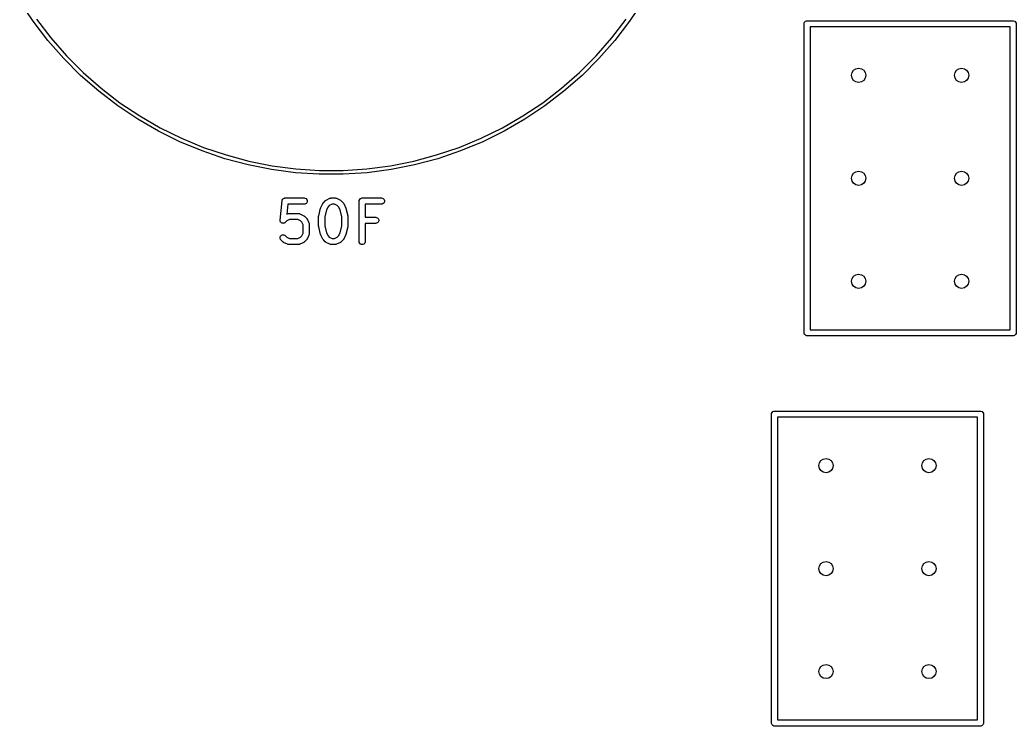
# Model space of a CAD drawing. Header units: inches. Extents: x -2.17 to 1.75, y 0.02 to 2.82.
# Drawn here: x 0.785 to 1.753, y 1.513 to 2.199 of the extents above; entities that cross this region are included whole.
import ezdxf

# ---------------------------------------------------------------- set-up
doc = ezdxf.new("R2010")
doc.units = ezdxf.units.IN
doc.header["$MEASUREMENT"] = 0
doc.layers.add('BLACK', color=250, linetype='CONTINUOUS')

msp = doc.modelspace()

# ---------------------------------------------------------------- linework, layer by layer
at = {"layer": 'BLACK', "linetype": 'CONTINUOUS'}
for p, q in [((0.79802, 2.19746), (0.78507, 2.21685)), ((1.39021, 2.21685), (1.37725, 2.19746)), ((0.81221, 2.17897), (0.79802, 2.19746)), ((0.80107, 2.19965), (0.81511, 2.18134)), ((1.36016, 2.18134), (1.37421, 2.19965)), ((1.37725, 2.19746), (1.36306, 2.17897)), ((1.54754, 2.19664), (1.54836, 2.19746)), ((1.54836, 2.19746), (1.54942, 2.1979)), ((1.54942, 2.1979), (1.55, 2.19795)), ((1.55, 2.19795), (1.75, 2.19795)), ((1.75, 2.19795), (1.75058, 2.1979)), ((1.75058, 2.1979), (1.75164, 2.19746)), ((1.75164, 2.19746), (1.75246, 2.19664)), ((1.54705, 2.195), (1.5471, 2.19558)), ((1.54705, 1.895), (1.54705, 2.195)), ((1.5471, 2.19558), (1.54754, 2.19664)), ((1.55295, 2.19205), (1.55295, 1.89795)), ((1.74705, 2.19205), (1.55295, 2.19205)), ((1.74705, 1.89795), (1.74705, 2.19205)), ((1.75246, 2.19664), (1.7529, 2.19558)), ((1.7529, 2.19558), (1.75295, 2.195)), ((1.75295, 2.195), (1.75295, 1.895)), ((0.82759, 2.16144), (0.81221, 2.17897)), ((0.81511, 2.18134), (0.83032, 2.164)), ((1.34495, 2.164), (1.36016, 2.18134)), ((1.36306, 2.17897), (1.34769, 2.16144)), ((0.84407, 2.14495), (0.82759, 2.16144)), ((0.83032, 2.164), (0.84664, 2.14769)), ((1.32864, 2.14769), (1.34495, 2.164)), ((1.34769, 2.16144), (1.3312, 2.14495)), ((0.8616, 2.12958), (0.84407, 2.14495)), ((0.84664, 2.14769), (0.86398, 2.13247)), ((1.31129, 2.13247), (1.32864, 2.14769)), ((1.3312, 2.14495), (1.31367, 2.12958)), ((0.8801, 2.11538), (0.8616, 2.12958)), ((0.86398, 2.13247), (0.88228, 2.11843)), ((1.29299, 2.11843), (1.31129, 2.13247)), ((1.31367, 2.12958), (1.29517, 2.11538)), ((0.89949, 2.10243), (0.8801, 2.11538)), ((0.88228, 2.11843), (0.90147, 2.10561)), ((1.27381, 2.10561), (1.29299, 2.11843)), ((1.29517, 2.11538), (1.27579, 2.10243)), ((0.91968, 2.09077), (0.89949, 2.10243)), ((0.90147, 2.10561), (0.92145, 2.09408)), ((1.25383, 2.09408), (1.27381, 2.10561)), ((1.27579, 2.10243), (1.2556, 2.09077)), ((0.94059, 2.08046), (0.91968, 2.09077)), ((0.92145, 2.09408), (0.94214, 2.08387)), ((1.23314, 2.08387), (1.25383, 2.09408)), ((1.2556, 2.09077), (1.23469, 2.08046)), ((0.94214, 2.08387), (0.96345, 2.07505)), ((1.21182, 2.07505), (1.23314, 2.08387)), ((0.96213, 2.07154), (0.94059, 2.08046)), ((0.98421, 2.06404), (0.96213, 2.07154)), ((0.96345, 2.07505), (0.9853, 2.06763)), ((1.18998, 2.06763), (1.21182, 2.07505)), ((1.21314, 2.07154), (1.19107, 2.06404)), ((1.23469, 2.08046), (1.21314, 2.07154)), ((1.00673, 2.05801), (0.98421, 2.06404)), ((0.9853, 2.06763), (1.00758, 2.06166)), ((1.00758, 2.06166), (1.03021, 2.05716)), ((1.14507, 2.05716), (1.16769, 2.06166)), ((1.16769, 2.06166), (1.18998, 2.06763)), ((1.19107, 2.06404), (1.16854, 2.05801)), ((1.0296, 2.05346), (1.00673, 2.05801)), ((1.05271, 2.05042), (1.0296, 2.05346)), ((1.03021, 2.05716), (1.05308, 2.05415)), ((1.05308, 2.05415), (1.0761, 2.05264)), ((1.0761, 2.05264), (1.09917, 2.05264)), ((1.09917, 2.05264), (1.12219, 2.05415)), ((1.12219, 2.05415), (1.14507, 2.05716)), ((1.14568, 2.05346), (1.12256, 2.05042)), ((1.16854, 2.05801), (1.14568, 2.05346)), ((1.07598, 2.04889), (1.05271, 2.05042)), ((1.0993, 2.04889), (1.07598, 2.04889)), ((1.12256, 2.05042), (1.0993, 2.04889)), ((1.03783, 2.00447), (1.03971, 2.02321)), ((1.03971, 2.02321), (1.03975, 2.02342)), ((1.03975, 2.0235), (1.03978, 2.02356)), ((1.03975, 2.02342), (1.03975, 2.0235)), ((1.03978, 2.02356), (1.03982, 2.02378)), ((1.03982, 2.02378), (1.04002, 2.02416)), ((1.04002, 2.02416), (1.04019, 2.02456)), ((1.04019, 2.02456), (1.04029, 2.02467)), ((1.04029, 2.02467), (1.04036, 2.0248)), ((1.04036, 2.0248), (1.0407, 2.02507)), ((1.0407, 2.02507), (1.041, 2.02538)), ((1.041, 2.02538), (1.04114, 2.02543)), ((1.04114, 2.02543), (1.04126, 2.02553)), ((1.04126, 2.02553), (1.04167, 2.02565)), ((1.04167, 2.02565), (1.04207, 2.02582)), ((1.04207, 2.02582), (1.04229, 2.02584)), ((1.04229, 2.02584), (1.04236, 2.02586)), ((1.04236, 2.02586), (1.04243, 2.02585)), ((1.04243, 2.02585), (1.04264, 2.02587)), ((1.04264, 2.02587), (1.06139, 2.02587)), ((1.06139, 2.02587), (1.06197, 2.02582)), ((1.06197, 2.02582), (1.06303, 2.02538)), ((1.06303, 2.02538), (1.06385, 2.02456)), ((1.06385, 2.02456), (1.06429, 2.0235)), ((1.06429, 2.0235), (1.06429, 2.02234)), ((1.07993, 2.02126), (1.0818, 2.02313)), ((1.0818, 2.02313), (1.08203, 2.02332)), ((1.08203, 2.02332), (1.08208, 2.02338)), ((1.08208, 2.02338), (1.08217, 2.02343)), ((1.08217, 2.02343), (1.08225, 2.0235)), ((1.08225, 2.0235), (1.08232, 2.02353)), ((1.08232, 2.02353), (1.08257, 2.02369)), ((1.08257, 2.02369), (1.08632, 2.02556)), ((1.08632, 2.02556), (1.08686, 2.02577)), ((1.08686, 2.02577), (1.08696, 2.02578)), ((1.08696, 2.02578), (1.08706, 2.02582)), ((1.08706, 2.02582), (1.08764, 2.02587)), ((1.08764, 2.02587), (1.09139, 2.02587)), ((1.09139, 2.02587), (1.09196, 2.02582)), ((1.09196, 2.02582), (1.09206, 2.02578)), ((1.09206, 2.02578), (1.09217, 2.02577)), ((1.09217, 2.02577), (1.09271, 2.02556)), ((1.09271, 2.02556), (1.09646, 2.02369)), ((1.09646, 2.02369), (1.09671, 2.02353)), ((1.09671, 2.02353), (1.09678, 2.0235)), ((1.09678, 2.0235), (1.09686, 2.02343)), ((1.09686, 2.02343), (1.09695, 2.02338)), ((1.09695, 2.02338), (1.097, 2.02332)), ((1.097, 2.02332), (1.09722, 2.02313)), ((1.09722, 2.02313), (1.0991, 2.02126)), ((1.11468, 2.02292), (1.11474, 2.0235)), ((1.11468, 1.98355), (1.11468, 2.02292)), ((1.11474, 2.0235), (1.11518, 2.02456)), ((1.11518, 2.02456), (1.11599, 2.02538)), ((1.11599, 2.02538), (1.11706, 2.02582)), ((1.11706, 2.02582), (1.11763, 2.02587)), ((1.11763, 2.02587), (1.13638, 2.02587)), ((1.13638, 2.02587), (1.13696, 2.02582)), ((1.13696, 2.02582), (1.13802, 2.02538)), ((1.13802, 2.02538), (1.13884, 2.02456)), ((1.13884, 2.02456), (1.13928, 2.0235)), ((1.13928, 2.0235), (1.13928, 2.02234)), ((1.04532, 2.01997), (1.04434, 2.0102)), ((1.06139, 2.01997), (1.04532, 2.01997)), ((1.06197, 2.02002), (1.06139, 2.01997)), ((1.06303, 2.02047), (1.06197, 2.02002)), ((1.06385, 2.02128), (1.06303, 2.02047)), ((1.06429, 2.02234), (1.06385, 2.02128)), ((1.0754, 2.00864), (1.07727, 2.01614)), ((1.07727, 2.01614), (1.07729, 2.01618)), ((1.07729, 2.0162), (1.07738, 2.01644)), ((1.07729, 2.01618), (1.07729, 2.0162)), ((1.07738, 2.01644), (1.07747, 2.01668)), ((1.07747, 2.01668), (1.07748, 2.0167)), ((1.07748, 2.0167), (1.0775, 2.01674)), ((1.0775, 2.01674), (1.07937, 2.02049)), ((1.07937, 2.02049), (1.07953, 2.02074)), ((1.07953, 2.02074), (1.07956, 2.02081)), ((1.07956, 2.02081), (1.07962, 2.02089)), ((1.07962, 2.02089), (1.07968, 2.02098)), ((1.07968, 2.02098), (1.07974, 2.02103)), ((1.07974, 2.02103), (1.07993, 2.02126)), ((1.08292, 2.01439), (1.08122, 2.00756)), ((1.08444, 2.01742), (1.08292, 2.01439)), ((1.08564, 2.01862), (1.08444, 2.01742)), ((1.08833, 2.01997), (1.08564, 2.01862)), ((1.09069, 2.01997), (1.08833, 2.01997)), ((1.09339, 2.01862), (1.09069, 2.01997)), ((1.09458, 2.01742), (1.09339, 2.01862)), ((1.0961, 2.01439), (1.09458, 2.01742)), ((1.09781, 2.00756), (1.0961, 2.01439)), ((1.0991, 2.02126), (1.09929, 2.02103)), ((1.09929, 2.02103), (1.09934, 2.02098)), ((1.09934, 2.02098), (1.0994, 2.02089)), ((1.0994, 2.02089), (1.09947, 2.02081)), ((1.09947, 2.02081), (1.0995, 2.02074)), ((1.0995, 2.02074), (1.09965, 2.02049)), ((1.09965, 2.02049), (1.10153, 2.01674)), ((1.10153, 2.01674), (1.10154, 2.0167)), ((1.10154, 2.0167), (1.10156, 2.01668)), ((1.10156, 2.01668), (1.10164, 2.01644)), ((1.10164, 2.01644), (1.10173, 2.0162)), ((1.10173, 2.0162), (1.10174, 2.01618)), ((1.10174, 2.01618), (1.10175, 2.01614)), ((1.10175, 2.01614), (1.10363, 2.00864)), ((1.13638, 2.01997), (1.12059, 2.01997)), ((1.12059, 2.01997), (1.12059, 2.00713)), ((1.13696, 2.02002), (1.13638, 2.01997)), ((1.13802, 2.02047), (1.13696, 2.02002)), ((1.13884, 2.02128), (1.13802, 2.02047)), ((1.13928, 2.02234), (1.13884, 2.02128)), ((1.03783, 2.00389), (1.03783, 2.00447)), ((1.03787, 2.00375), (1.03783, 2.00389)), ((1.03787, 2.0036), (1.03787, 2.00375)), ((1.03804, 2.0032), (1.03787, 2.0036)), ((1.04439, 2.00362), (1.04286, 2.00208)), ((1.04434, 2.0102), (1.04507, 2.01056)), ((1.04709, 2.00497), (1.04439, 2.00362)), ((1.04507, 2.01056), (1.04561, 2.01077)), ((1.04561, 2.01077), (1.04572, 2.01078)), ((1.04572, 2.01078), (1.04582, 2.01082)), ((1.04582, 2.01082), (1.04639, 2.01088)), ((1.04639, 2.01088), (1.05577, 2.01088)), ((1.05507, 2.00497), (1.04709, 2.00497)), ((1.05777, 2.00362), (1.05507, 2.00497)), ((1.05577, 2.01088), (1.05634, 2.01082)), ((1.05634, 2.01082), (1.05644, 2.01078)), ((1.05644, 2.01078), (1.05655, 2.01077)), ((1.05655, 2.01077), (1.05709, 2.01056)), ((1.05709, 2.01056), (1.06084, 2.00869)), ((1.05896, 2.00242), (1.05777, 2.00362)), ((1.06084, 2.00869), (1.06108, 2.00853)), ((1.06108, 2.00853), (1.06116, 2.0085)), ((1.06116, 2.0085), (1.06124, 2.00844)), ((1.06124, 2.00844), (1.06133, 2.00838)), ((1.06133, 2.00838), (1.06138, 2.00832)), ((1.06138, 2.00832), (1.0616, 2.00814)), ((1.0616, 2.00814), (1.06348, 2.00626)), ((1.06348, 2.00626), (1.06366, 2.00603)), ((1.06366, 2.00603), (1.06372, 2.00598)), ((1.06372, 2.00598), (1.06378, 2.00589)), ((1.06378, 2.00589), (1.06385, 2.00581)), ((1.06385, 2.00581), (1.06388, 2.00574)), ((1.06388, 2.00574), (1.06403, 2.00549)), ((1.06403, 2.00549), (1.06591, 2.00174)), ((1.07531, 2.00807), (1.07535, 2.00828)), ((1.07532, 2.00802), (1.07531, 2.00807)), ((1.07531, 2.00792), (1.07532, 2.00802)), ((1.07531, 1.99855), (1.07531, 2.00792)), ((1.07535, 2.00828), (1.07537, 2.0085)), ((1.07537, 2.0085), (1.07538, 2.00854)), ((1.07538, 2.00854), (1.0754, 2.00864)), ((1.08122, 2.00756), (1.08122, 1.99891)), ((1.09781, 1.99891), (1.09781, 2.00756)), ((1.10363, 2.00864), (1.10364, 2.00854)), ((1.10364, 2.00854), (1.10366, 2.0085)), ((1.10366, 2.0085), (1.10368, 2.00828)), ((1.10368, 2.00828), (1.10371, 2.00807)), ((1.10371, 2.00807), (1.1037, 2.00802)), ((1.1037, 2.00802), (1.10371, 2.00792)), ((1.10371, 2.00792), (1.10371, 1.99855)), ((1.12059, 2.00713), (1.13076, 2.00713)), ((1.13076, 2.00713), (1.13133, 2.00707)), ((1.13133, 2.00707), (1.1324, 2.00663)), ((1.1324, 2.00663), (1.13321, 2.00581)), ((1.13321, 2.00581), (1.13365, 2.00475)), ((1.13365, 2.0036), (1.13321, 2.00253)), ((1.13365, 2.00475), (1.13365, 2.0036)), ((1.03816, 2.00278), (1.03804, 2.0032)), ((1.03826, 2.00267), (1.03816, 2.00278)), ((1.03831, 2.00253), (1.03826, 2.00267)), ((1.03862, 2.00223), (1.03831, 2.00253)), ((1.03889, 2.00189), (1.03862, 2.00223)), ((1.03902, 2.00182), (1.03889, 2.00189)), ((1.03913, 2.00172), (1.03902, 2.00182)), ((1.03953, 2.00155), (1.03913, 2.00172)), ((1.03991, 2.00135), (1.03953, 2.00155)), ((1.04006, 2.00133), (1.03991, 2.00135)), ((1.04019, 2.00128), (1.04006, 2.00133)), ((1.04062, 2.00128), (1.04019, 2.00128)), ((1.04105, 2.00123), (1.04062, 2.00128)), ((1.0412, 2.00128), (1.04105, 2.00123)), ((1.04134, 2.00128), (1.0412, 2.00128)), ((1.04174, 2.00144), (1.04134, 2.00128)), ((1.04216, 2.00157), (1.04174, 2.00144)), ((1.04227, 2.00166), (1.04216, 2.00157)), ((1.04241, 2.00172), (1.04227, 2.00166)), ((1.04286, 2.00208), (1.04241, 2.00172)), ((1.06031, 1.99973), (1.05896, 2.00242)), ((1.06031, 1.99175), (1.06031, 1.99973)), ((1.06591, 2.00174), (1.06611, 2.0012)), ((1.06611, 2.0012), (1.06612, 2.0011)), ((1.06612, 2.0011), (1.06616, 2.001)), ((1.06616, 2.001), (1.06622, 2.00042)), ((1.06622, 2.00042), (1.06622, 1.99105)), ((1.07532, 1.99845), (1.07531, 1.99855)), ((1.07531, 1.99841), (1.07532, 1.99845)), ((1.07535, 1.99819), (1.07531, 1.99841)), ((1.07537, 1.99797), (1.07535, 1.99819)), ((1.07538, 1.99793), (1.07537, 1.99797)), ((1.0754, 1.99783), (1.07538, 1.99793)), ((1.07727, 1.99033), (1.0754, 1.99783)), ((1.08122, 1.99891), (1.08292, 1.99208)), ((1.0961, 1.99208), (1.09781, 1.99891)), ((1.10363, 1.99783), (1.10175, 1.99033)), ((1.10364, 1.99793), (1.10363, 1.99783)), ((1.10366, 1.99797), (1.10364, 1.99793)), ((1.10368, 1.99819), (1.10366, 1.99797)), ((1.10371, 1.99841), (1.10368, 1.99819)), ((1.10371, 1.99855), (1.1037, 1.99845)), ((1.1037, 1.99845), (1.10371, 1.99841)), ((1.13076, 2.00122), (1.12059, 2.00122)), ((1.12059, 2.00122), (1.12059, 1.98355)), ((1.13133, 2.00128), (1.13076, 2.00122)), ((1.1324, 2.00172), (1.13133, 2.00128)), ((1.13321, 2.00253), (1.1324, 2.00172)), ((1.03787, 1.98788), (1.03831, 1.98894)), ((1.03787, 1.98672), (1.03787, 1.98788)), ((1.03831, 1.98566), (1.03787, 1.98672)), ((1.03831, 1.98894), (1.03913, 1.98976)), ((1.03868, 1.98521), (1.03831, 1.98566)), ((1.04056, 1.98334), (1.03868, 1.98521)), ((1.03913, 1.98976), (1.04019, 1.9902)), ((1.04019, 1.9902), (1.04134, 1.9902)), ((1.04134, 1.9902), (1.04241, 1.98976)), ((1.04241, 1.98976), (1.04286, 1.98939)), ((1.04286, 1.98939), (1.04439, 1.98785)), ((1.04439, 1.98785), (1.04709, 1.9865)), ((1.04709, 1.9865), (1.05507, 1.9865)), ((1.05507, 1.9865), (1.05777, 1.98785)), ((1.05777, 1.98785), (1.05896, 1.98905)), ((1.05896, 1.98905), (1.06031, 1.99175)), ((1.06348, 1.98521), (1.0616, 1.98334)), ((1.06366, 1.98544), (1.06348, 1.98521)), ((1.06372, 1.98549), (1.06366, 1.98544)), ((1.06378, 1.98558), (1.06372, 1.98549)), ((1.06385, 1.98566), (1.06378, 1.98558)), ((1.06388, 1.98573), (1.06385, 1.98566)), ((1.06403, 1.98598), (1.06388, 1.98573)), ((1.06591, 1.98973), (1.06403, 1.98598)), ((1.06611, 1.99027), (1.06591, 1.98973)), ((1.06612, 1.99038), (1.06611, 1.99027)), ((1.06616, 1.99047), (1.06612, 1.99038)), ((1.06622, 1.99105), (1.06616, 1.99047)), ((1.07729, 1.99029), (1.07727, 1.99033)), ((1.07729, 1.99027), (1.07729, 1.99029)), ((1.07738, 1.99003), (1.07729, 1.99027)), ((1.07747, 1.98979), (1.07738, 1.99003)), ((1.07748, 1.98977), (1.07747, 1.98979)), ((1.0775, 1.98973), (1.07748, 1.98977)), ((1.07937, 1.98598), (1.0775, 1.98973)), ((1.07953, 1.98573), (1.07937, 1.98598)), ((1.07956, 1.98566), (1.07953, 1.98573)), ((1.07962, 1.98558), (1.07956, 1.98566)), ((1.07968, 1.98549), (1.07962, 1.98558)), ((1.07974, 1.98544), (1.07968, 1.98549)), ((1.07993, 1.98521), (1.07974, 1.98544)), ((1.0818, 1.98334), (1.07993, 1.98521)), ((1.08292, 1.99208), (1.08444, 1.98905)), ((1.08444, 1.98905), (1.08564, 1.98785)), ((1.08564, 1.98785), (1.08833, 1.9865)), ((1.08833, 1.9865), (1.09069, 1.9865)), ((1.09069, 1.9865), (1.09339, 1.98785)), ((1.09339, 1.98785), (1.09458, 1.98905)), ((1.09458, 1.98905), (1.0961, 1.99208)), ((1.0991, 1.98521), (1.09722, 1.98334)), ((1.09929, 1.98544), (1.0991, 1.98521)), ((1.09934, 1.98549), (1.09929, 1.98544)), ((1.0994, 1.98558), (1.09934, 1.98549)), ((1.09947, 1.98566), (1.0994, 1.98558)), ((1.0995, 1.98573), (1.09947, 1.98566)), ((1.09965, 1.98598), (1.0995, 1.98573)), ((1.10153, 1.98973), (1.09965, 1.98598)), ((1.10154, 1.98977), (1.10153, 1.98973)), ((1.10156, 1.98979), (1.10154, 1.98977)), ((1.10164, 1.99003), (1.10156, 1.98979)), ((1.10173, 1.99027), (1.10164, 1.99003)), ((1.10174, 1.99029), (1.10173, 1.99027)), ((1.10175, 1.99033), (1.10174, 1.99029)), ((1.04078, 1.98315), (1.04056, 1.98334)), ((1.04083, 1.98309), (1.04078, 1.98315)), ((1.04092, 1.98304), (1.04083, 1.98309)), ((1.041, 1.98297), (1.04092, 1.98304)), ((1.04107, 1.98294), (1.041, 1.98297)), ((1.04132, 1.98278), (1.04107, 1.98294)), ((1.04507, 1.98091), (1.04132, 1.98278)), ((1.04561, 1.9807), (1.04507, 1.98091)), ((1.04572, 1.98069), (1.04561, 1.9807)), ((1.04582, 1.98065), (1.04572, 1.98069)), ((1.04639, 1.9806), (1.04582, 1.98065)), ((1.05577, 1.9806), (1.04639, 1.9806)), ((1.05634, 1.98065), (1.05577, 1.9806)), ((1.05644, 1.98069), (1.05634, 1.98065)), ((1.05655, 1.9807), (1.05644, 1.98069)), ((1.05709, 1.98091), (1.05655, 1.9807)), ((1.06084, 1.98278), (1.05709, 1.98091)), ((1.06108, 1.98294), (1.06084, 1.98278)), ((1.06116, 1.98297), (1.06108, 1.98294)), ((1.06124, 1.98304), (1.06116, 1.98297)), ((1.06133, 1.98309), (1.06124, 1.98304)), ((1.06138, 1.98315), (1.06133, 1.98309)), ((1.0616, 1.98334), (1.06138, 1.98315)), ((1.08203, 1.98315), (1.0818, 1.98334)), ((1.08208, 1.98309), (1.08203, 1.98315)), ((1.08217, 1.98304), (1.08208, 1.98309)), ((1.08225, 1.98297), (1.08217, 1.98304)), ((1.08232, 1.98294), (1.08225, 1.98297)), ((1.08257, 1.98278), (1.08232, 1.98294)), ((1.08632, 1.98091), (1.08257, 1.98278)), ((1.08686, 1.9807), (1.08632, 1.98091)), ((1.08696, 1.98069), (1.08686, 1.9807)), ((1.08706, 1.98065), (1.08696, 1.98069)), ((1.08764, 1.9806), (1.08706, 1.98065)), ((1.09139, 1.9806), (1.08764, 1.9806)), ((1.09196, 1.98065), (1.09139, 1.9806)), ((1.09206, 1.98069), (1.09196, 1.98065)), ((1.09217, 1.9807), (1.09206, 1.98069)), ((1.09271, 1.98091), (1.09217, 1.9807)), ((1.09646, 1.98278), (1.09271, 1.98091)), ((1.09671, 1.98294), (1.09646, 1.98278)), ((1.09678, 1.98297), (1.09671, 1.98294)), ((1.09686, 1.98304), (1.09678, 1.98297)), ((1.09695, 1.98309), (1.09686, 1.98304)), ((1.097, 1.98315), (1.09695, 1.98309)), ((1.09722, 1.98334), (1.097, 1.98315)), ((1.11474, 1.98297), (1.11468, 1.98355)), ((1.11518, 1.98191), (1.11474, 1.98297)), ((1.11599, 1.9811), (1.11518, 1.98191)), ((1.11706, 1.98065), (1.11599, 1.9811)), ((1.11821, 1.98065), (1.11706, 1.98065)), ((1.11927, 1.9811), (1.11821, 1.98065)), ((1.12009, 1.98191), (1.11927, 1.9811)), ((1.12053, 1.98297), (1.12009, 1.98191)), ((1.12059, 1.98355), (1.12053, 1.98297)), ((1.55295, 1.89795), (1.74705, 1.89795)), ((1.5471, 1.89442), (1.54705, 1.895)), ((1.54754, 1.89336), (1.5471, 1.89442)), ((1.54836, 1.89254), (1.54754, 1.89336)), ((1.54942, 1.8921), (1.54836, 1.89254)), ((1.55, 1.89205), (1.54942, 1.8921)), ((1.75, 1.89205), (1.55, 1.89205)), ((1.75058, 1.8921), (1.75, 1.89205)), ((1.75164, 1.89254), (1.75058, 1.8921)), ((1.75246, 1.89336), (1.75164, 1.89254)), ((1.7529, 1.89442), (1.75246, 1.89336)), ((1.75295, 1.895), (1.7529, 1.89442)), ((1.51531, 1.81594), (1.51537, 1.81652)), ((1.51531, 1.51594), (1.51531, 1.81594)), ((1.51537, 1.81652), (1.51581, 1.81759)), ((1.51581, 1.81759), (1.51663, 1.8184)), ((1.51663, 1.8184), (1.51769, 1.81884)), ((1.51769, 1.81884), (1.51827, 1.8189)), ((1.51827, 1.8189), (1.71827, 1.8189)), ((1.52122, 1.81299), (1.52122, 1.5189)), ((1.71531, 1.81299), (1.52122, 1.81299)), ((1.71531, 1.5189), (1.71531, 1.81299)), ((1.71827, 1.8189), (1.71884, 1.81884)), ((1.71884, 1.81884), (1.71991, 1.8184)), ((1.71991, 1.8184), (1.72072, 1.81759)), ((1.72072, 1.81759), (1.72116, 1.81652)), ((1.72116, 1.81652), (1.72122, 1.81594)), ((1.72122, 1.81594), (1.72122, 1.51594)), ((1.51537, 1.51537), (1.51531, 1.51594)), ((1.51581, 1.5143), (1.51537, 1.51537)), ((1.51663, 1.51349), (1.51581, 1.5143)), ((1.51769, 1.51305), (1.51663, 1.51349)), ((1.51827, 1.51299), (1.51769, 1.51305)), ((1.71827, 1.51299), (1.51827, 1.51299)), ((1.52122, 1.5189), (1.71531, 1.5189)), ((1.71884, 1.51305), (1.71827, 1.51299)), ((1.71991, 1.51349), (1.71884, 1.51305)), ((1.72072, 1.5143), (1.71991, 1.51349)), ((1.72116, 1.51537), (1.72072, 1.5143)), ((1.72122, 1.51594), (1.72116, 1.51537))]:
    msp.add_line(p, q, dxfattribs=at)
at = {"layer": 'BLACK'}
for centre in [(1.6, 2.145), (1.6, 2.145), (1.7, 2.145), (1.7, 2.145), (1.6, 2.045), (1.6, 2.045), (1.7, 2.045), (1.7, 2.045), (1.6, 1.945), (1.6, 1.945), (1.7, 1.945), (1.7, 1.945), (1.56827, 1.76594), (1.56827, 1.76594), (1.66827, 1.76594), (1.66827, 1.76594), (1.56827, 1.66594), (1.56827, 1.66594), (1.66827, 1.66594), (1.66827, 1.66594), (1.56827, 1.56594), (1.56827, 1.56594), (1.66827, 1.56594), (1.66827, 1.56594)]:
    msp.add_circle(centre, 0.00689, dxfattribs=at)

doc.saveas('drawing.dxf')
